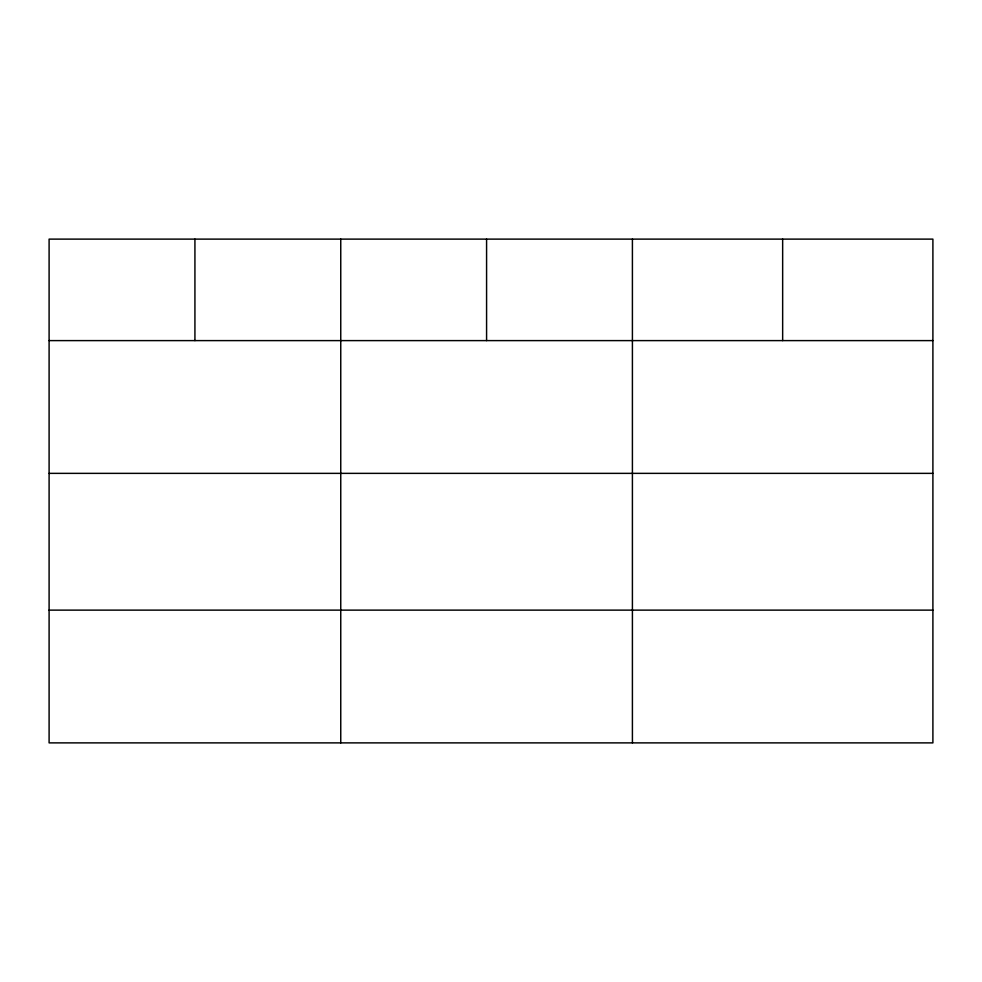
<?xml version="1.0" encoding="UTF-8"?>
<svg xmlns="http://www.w3.org/2000/svg" width="982" height="982" viewBox="0 0 982 982"><rect width="100%" height="100%" fill="white"/><g stroke="black" fill="none" stroke-linecap="round" stroke-linejoin="round"><path stroke-width="1.47" d="M932.9 473.361L932.9 239.117L49.1 239.117L49.1 742.883L932.9 742.883L932.9 473.361L49.1 473.361M49.1 340.607L932.9 340.607M49.1 610.129L932.9 610.129M782.654 239.117L782.654 340.607M632.408 239.117L632.408 742.883M486.581 239.117L486.581 340.607M340.754 239.117L340.754 742.883M194.927 239.117L194.927 340.607"/></g></svg>
